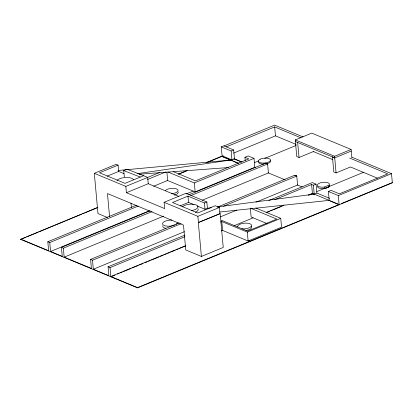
<?xml version="1.0" encoding="UTF-8"?>
<svg xmlns="http://www.w3.org/2000/svg" width="413" height="413" viewBox="0 0 413 413"><rect width="100%" height="100%" fill="white"/><g stroke="black" fill="none" stroke-linecap="round" stroke-linejoin="round"><path stroke-width="0.62" d="M329.047 185.091L329.378 184.477A6.019 2.432 -5.2 0 0 323.968 182.231A6.019 2.432 -5.2 0 0 317.432 184.926A6.019 2.432 -5.2 0 0 322.842 187.172L324.319 187.037L329.047 185.091L329.176 186.5M233.655 149.934L234.486 158.866L242.023 161.994M107.375 217.481L97.979 213.578L94.314 173.315L116.151 164.312L118.082 165.112L118.655 171.426L123.972 173.63M118.082 165.112L99.533 172.763L125.056 183.357L143.605 175.711L147.673 177.394L148.246 183.708L178.85 196.407M107.065 176.206L118.655 171.426M124.339 176.929L123.688 170.584L126.998 169.222L143.605 175.711M221.27 146.883L223.8 145.841L233.675 149.94L231.146 150.982L221.27 146.883L222.086 155.809L231.956 159.903L234.486 158.866M94.314 173.315L125.836 186.397L159.852 172.412M226.288 146.873L274.666 126.93L300.855 137.803M147.508 179.5L165.665 172.014M125.836 186.397L126.409 192.711L148.246 183.708M351.747 157.136L391.503 173.641L392.35 182.835L137.565 287.876L20.671 239.359L97.927 207.274M178.401 174.095L187.29 170.435M206.257 162.614L221.662 156.264L238.812 163.378M20.671 239.359L25.441 237.392M26.633 236.902L37.371 232.478M38.564 231.982L53.478 225.839M54.671 225.343L65.409 220.919M66.601 220.428L81.511 214.28M82.703 213.784L84.495 213.046M85.687 212.556L97.618 207.641M178.736 174.193L186.49 170.997M206.774 162.634L223.299 155.825M233.593 153.12L275.476 135.851L296.178 144.442M153.595 186.263L167.652 180.466L166.893 172.169M245.224 160.476L244.94 157.265L248.167 155.933L254 158.375L254.811 167.286L195.153 191.88L167.022 180.264M48.651 250.975L47.81 241.75L136.383 205.235M313.916 151.339L299.038 157.477L296.782 156.537L295.254 139.93L311.758 133.125L351.096 149.454L351.861 157.338M47.81 241.75L49.756 242.555L138.283 206.056M168.008 172.014L194.342 182.949L254 158.349M295.403 141.54L334.742 157.869M297.654 142.475L299.038 157.477M254.336 162.67L258.502 160.956M264.707 158.396L296.173 145.422M126.409 192.711L164.663 208.586L164.09 202.308L185.927 193.305L206.846 201.983L207.414 208.266L208.56 208.741M186.18 193.971L193.217 191.136M49.756 242.555L50.567 251.491L149.201 210.826M50.567 251.491L62.234 256.334L61.418 247.361L150.141 210.78M188.844 194.822L265.662 163.156L267.603 163.961L268.419 172.933L202.324 200.186M206.846 201.983L204.45 202.969L187.967 196.129L172.489 202.509L197.719 212.979L215.261 205.746L219.396 207.46L219.969 213.743L198.323 222.555L201.41 256.447L223.242 247.444L220.16 213.552L198.323 222.555M61.418 247.361L63.359 248.167L152.082 211.59M190.791 195.633L267.603 163.961M180.202 205.844L188.534 202.406L193.836 204.605M63.359 248.167L64.175 257.139L163.62 216.144M197.368 206.072L205.024 209.252L207.414 208.266L211.255 207.754M377.477 178.189L350.487 166.986L336.068 172.928L333.766 171.973L332.486 156.935M295.254 139.93L334.597 156.253L351.096 149.454M334.659 157.905L351.246 151.065M64.175 257.139L91.397 268.435L90.576 259.421L179.299 222.839M217.408 207.13L294.815 175.215L296.761 176.021L297.582 185.039L255.9 202.22M164.09 202.308L197.884 216.329L219.396 207.46M90.576 259.421L92.517 260.226L181.24 223.645M223.521 206.216L296.761 176.021M92.517 260.226L93.338 269.24L184.446 231.683M220.17 216.954L236.845 210.078M93.338 269.24L108.893 275.698L108.082 266.788L184.895 235.121M268.775 200.537L312.326 182.582L316.059 184.136L316.874 193.057L329.564 198.323M108.082 266.788L110.023 267.593L184.926 236.716M220.594 222.013L221.781 221.523L247.315 232.121L280.742 218.338L281.552 227.207L248.125 240.991M274.8 199.665L311.603 184.487L313.395 185.231L316.059 184.136M185.736 245.627L110.834 276.504L137.534 287.587L339.114 204.481L312.414 193.398L308.263 195.112M221.404 230.919L222.592 230.428L221.781 221.523M234.073 225.694L253.092 217.857M266.148 212.473L283.943 205.137M316.838 191.586L363.455 172.366M115.036 275.073L110.86 276.793L110.023 267.593M117.421 274.087L119.212 273.354M120.405 272.859L122.191 272.121M123.384 271.63L131.138 268.435M132.33 267.944L138.298 265.482M139.491 264.991L143.068 263.515M144.855 262.782L147.24 261.796M148.432 261.305L150.224 260.567M151.416 260.076L159.17 256.881M160.363 256.385L163.347 255.157M164.539 254.666L166.325 253.928M167.518 253.437L169.309 252.699M170.502 252.209L175.272 250.242M176.465 249.746L178.256 249.008M179.448 248.518L185.411 246.06M267.118 212.375L269.503 211.389M270.696 210.898L272.482 210.16M273.674 209.67L281.429 206.474M282.621 205.984L283.814 205.488M308.862 195.163L312.44 193.687L314.221 194.425M325.212 188.421L329.378 186.707M316.874 193.057L314.21 194.156L313.395 185.231M219.706 212.029L329.202 200.367L328.392 191.456L331.056 190.357L339.388 193.816L387.766 173.873L349.666 158.06M328.392 191.456L338.304 195.571L391.503 173.641M222.586 230.392L248.125 241.027L249.504 240.459M392.324 182.556L341.783 203.392L341.804 203.671M137.07 173.703L230.728 160.022M217.646 206.913L314.205 194.141M118.004 170.502L126.332 169.728M127.612 169.609L231.956 159.903L231.146 150.982M139.078 174.234L228.394 167.554M123.688 170.584L140.301 177.074M303.09 136.946L274.609 125.124L224.073 145.934M332.403 156.971L334.706 157.926M313.353 151.571L332.837 159.661M267.609 164.023L265.662 163.156M296.771 176.129L294.815 175.215M244.94 157.265L248.827 158.876L195.488 180.868L173.46 171.725M254.341 167.105L255.533 167.595M268.037 172.789L284.985 179.81M297.215 184.9L302.192 186.95M233.727 158.814L241.368 161.984M330.24 201.074L339.14 204.771L338.304 195.571M232.4 160.936L221.662 156.264M233.593 161.431L238.353 163.409M255.802 207.987L280.742 218.338M250.928 208.364L276.787 219.096L247.64 231.115L221.213 220.144M267.015 223.578L251.145 216.995L250.34 208.121M201.41 256.447L185.747 249.948L183.491 225.111L107.463 193.558L109.553 216.541M20.65 239.132L48.631 250.748M334.597 156.253L336.068 172.928M324.319 187.037L324.448 188.452M311.603 184.487L312.44 193.687M274.666 126.93L275.476 135.851M247.315 232.121L248.125 241.027M204.45 202.969L205.024 209.252M197.884 216.329L198.457 222.612M194.342 182.949L195.153 191.88M187.967 196.129L188.534 202.406M130.983 203.072L131.391 207.538M137.534 287.587L137.565 287.876M165.866 228.343A7.465 3.015 -5.2 0 1 162.768 225.828M317.561 186.34A6.019 2.432 -5.2 0 0 322.971 188.586L324.535 188.442A6.019 2.432 -5.2 0 0 329.156 186.537L329.507 185.891A6.019 2.432 -5.2 0 0 329.45 185.256M270.541 160.765A6.102 2.463 -5.2 0 1 267.077 163.687M263.974 164.137A6.102 2.463 -5.2 0 1 258.492 161.86M198.111 208.968A8.09 3.263 -5.2 0 1 195.297 212.256M251.197 226.143A7.011 2.829 -5.2 0 1 245.843 230.495M178.137 191.962A6.603 2.664 -5.2 0 1 174.389 195.122M165.314 190.569A6.603 2.664 -5.2 0 1 173.042 188.313A6.603 2.664 -5.2 0 1 178.008 190.863A6.603 2.664 -5.2 0 1 171.431 193.707M237.733 226.954A7.011 2.829 -5.2 0 1 244.806 223.154A7.011 2.829 -5.2 0 1 251.486 226.045A7.011 2.829 -5.2 0 1 242.09 228.838M182.365 206.908A8.09 3.263 -5.2 0 1 196.129 204.91A8.09 3.263 -5.2 0 1 191.265 210.599M116.982 180.419A8.621 3.48 -5.2 0 1 125.841 177.487A8.621 3.48 -5.2 0 1 133.507 179.794M177.363 222.865A7.465 3.015 -5.2 0 1 176.021 224.435M174.699 225.111A7.465 3.015 -5.2 0 1 173.052 225.658M172.453 225.803A7.465 3.015 -5.2 0 1 162.521 223.82A7.465 3.015 -5.2 0 1 171.932 220.077M260.19 159.165L259.493 159.526A6.102 2.463 -5.2 0 0 262.833 163.083A6.102 2.463 -5.2 0 0 270.51 159.919A6.102 2.463 -5.2 0 0 261.919 158.525L260.19 159.165"/></g></svg>
